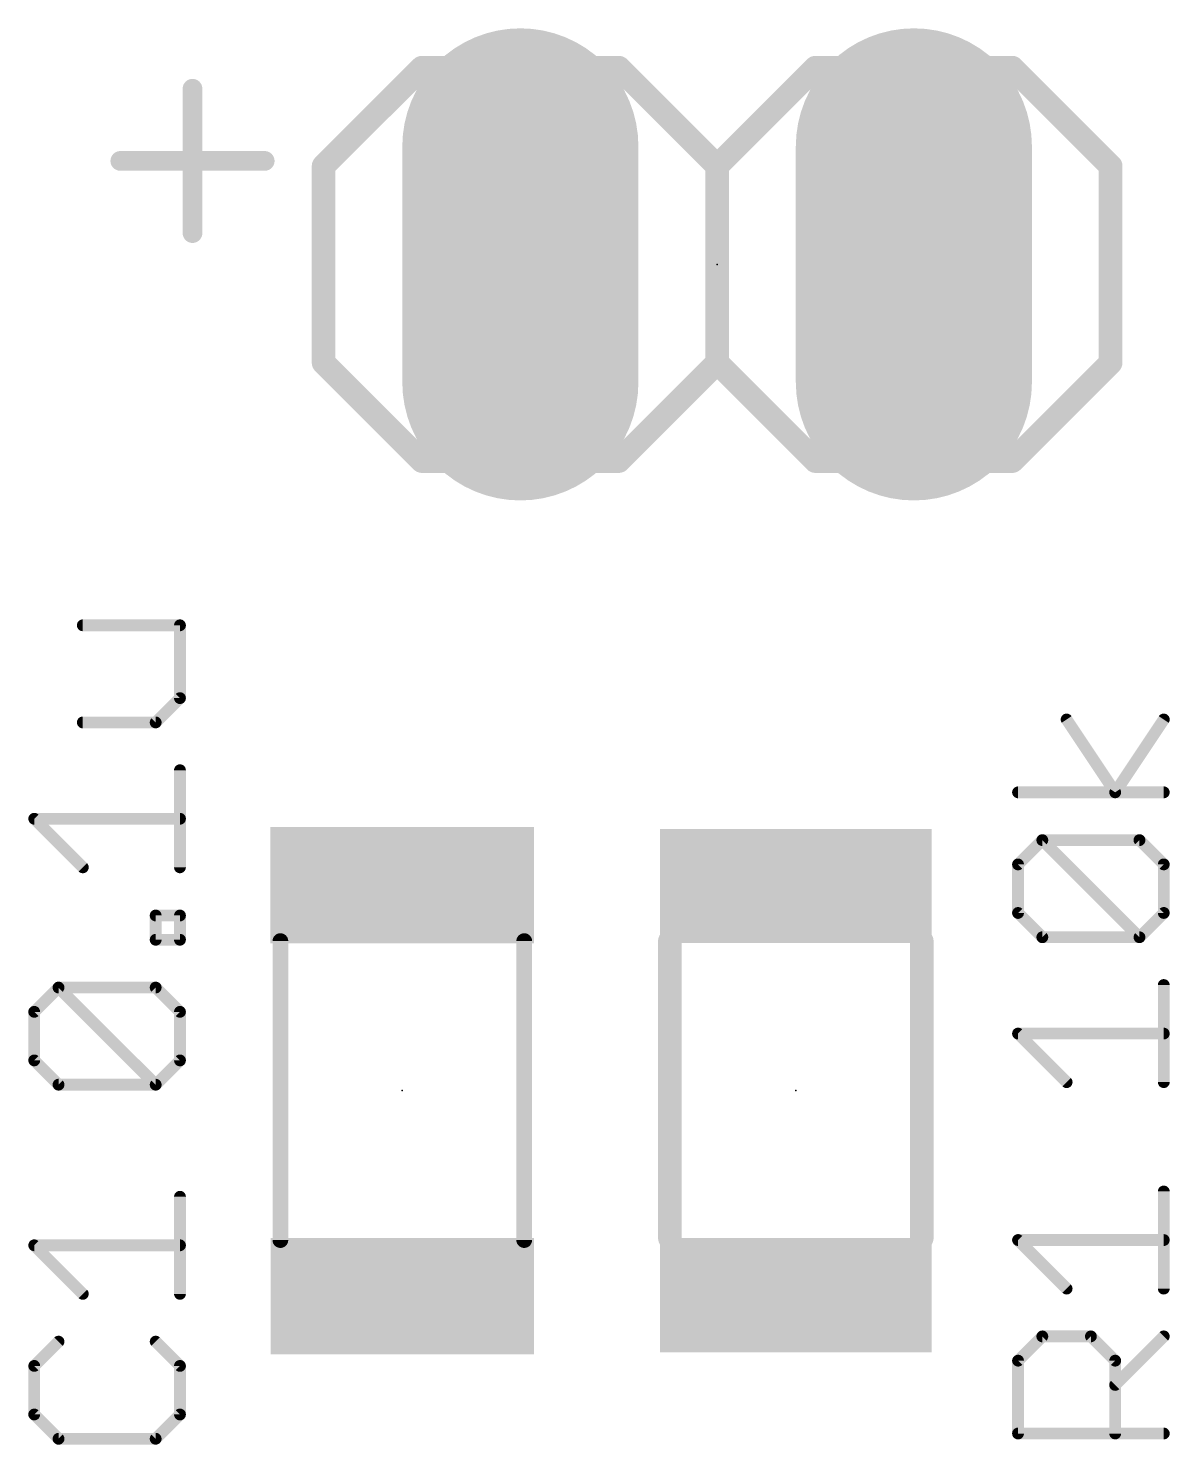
# Model space of a CAD drawing. Extents: x -0.25 to 3.05, y 0.15 to 2.67.
# Drawn here: x 1.775 to 2.065, y 1.16 to 1.52 of the extents above; entities that cross this region are included whole.
import ezdxf

# ---------------------------------------------------------------- set-up
doc = ezdxf.new("R2010")
doc.units = 0
for name, color, linetype in [('17', 82, 'CONTINUOUS'), ('21', 7, 'CONTINUOUS'), ('23', 7, 'CONTINUOUS'), ('25', 253, 'CONTINUOUS'), ('27', 253, 'CONTINUOUS'), ('51', 2, 'CONTINUOUS')]:
    doc.layers.add(name, color=color, linetype=linetype)

# ---------------------------------------------------------------- blocks, each defined once
blk = doc.blocks.new('RECT')
blk.add_solid([(-0.5, -0.5), (0.5, -0.5), (-0.5, 0.5), (0.5, 0.5)])
blk = doc.blocks.new('LONGP100')
at = {"const_width": 1}
blk.add_lwpolyline([(-0.5, 0), (0.5, 0)], dxfattribs=at)
at = {"const_width": 0.5}
for points in [[(-0.5, 0.25, 1), (-0.5, -0.25)], [(0.5, -0.25, 1), (0.5, 0.25)]]:
    blk.add_lwpolyline(points, format="xyb", dxfattribs=at)

msp = doc.modelspace()

# ---------------------------------------------------------------- linework, layer by layer
at = {"layer": '21', "const_width": 0.006}
for points in [[(1.875, 1.51), (1.85, 1.485)], [(1.875, 1.51), (1.925, 1.51)], [(1.925, 1.51), (1.95, 1.485)], [(1.95, 1.485), (1.975, 1.51)], [(1.975, 1.51), (2.025, 1.51)], [(2.025, 1.51), (2.05, 1.485)], [(1.85, 1.485), (1.85, 1.435)], [(1.95, 1.485), (1.95, 1.435)], [(2.05, 1.485), (2.05, 1.435)], [(1.85, 1.435), (1.875, 1.41)], [(1.95, 1.435), (1.925, 1.41)], [(1.975, 1.41), (1.95, 1.435)], [(2.05, 1.435), (2.025, 1.41)], [(1.925, 1.41), (1.875, 1.41)], [(2.025, 1.41), (1.975, 1.41)]]:
    msp.add_lwpolyline(points, dxfattribs=at)
at = {"layer": '21', "const_width": 0.003}
for points in [[(1.875, 1.5115, 1), (1.875, 1.5085)], [(1.876061, 1.508939, 1), (1.873939, 1.511061)], [(1.926061, 1.511061, 1), (1.923939, 1.508939)], [(1.925, 1.5085, 1), (1.925, 1.5115)], [(1.975, 1.5115, 1), (1.975, 1.5085)], [(1.976061, 1.508939, 1), (1.973939, 1.511061)], [(2.026061, 1.511061, 1), (2.023939, 1.508939)], [(2.025, 1.5085, 1), (2.025, 1.5115)], [(1.8515, 1.485, 1), (1.8485, 1.485)], [(1.848939, 1.486061, 1), (1.851061, 1.483939)], [(1.9515, 1.485, 1), (1.9485, 1.485)], [(1.948939, 1.486061, 1), (1.951061, 1.483939)], [(1.948939, 1.483939, 1), (1.951061, 1.486061)], [(2.0515, 1.485, 1), (2.0485, 1.485)], [(2.048939, 1.483939, 1), (2.051061, 1.486061)], [(1.851061, 1.436061, 1), (1.848939, 1.433939)], [(1.8485, 1.435, 1), (1.8515, 1.435)], [(1.951061, 1.436061, 1), (1.948939, 1.433939)], [(1.9485, 1.435, 1), (1.9515, 1.435)], [(1.951061, 1.433939, 1), (1.948939, 1.436061)], [(2.0485, 1.435, 1), (2.0515, 1.435)], [(2.051061, 1.433939, 1), (2.048939, 1.436061)], [(1.875, 1.4115, 1), (1.875, 1.4085)], [(1.873939, 1.408939, 1), (1.876061, 1.411061)], [(1.923939, 1.411061, 1), (1.926061, 1.408939)], [(1.925, 1.4085, 1), (1.925, 1.4115)], [(1.975, 1.4115, 1), (1.975, 1.4085)], [(1.973939, 1.408939, 1), (1.976061, 1.411061)], [(2.023939, 1.411061, 1), (2.026061, 1.408939)], [(2.025, 1.4085, 1), (2.025, 1.4115)]]:
    msp.add_lwpolyline(points, format="xyb", dxfattribs=at)
at = {"layer": '23'}
for p in [(1.95, 1.46), (1.87, 1.25), (1.97, 1.25)]:
    msp.add_point(p, dxfattribs=at)
at = {"layer": '25'}
for points, const_width in [([(1.816688, 1.504648), (1.816688, 1.46795)], 0.005), ([(1.798339, 1.486299), (1.835037, 1.486299)], 0.005), ([(1.8135, 1.198331), (1.8135, 1.223019)], 0.003), ([(2.0635, 1.199669), (2.0635, 1.224356)], 0.003), ([(2.038812, 1.199669), (2.026468, 1.212012)], 0.003), ([(2.026468, 1.212012), (2.0635, 1.212012)], 0.003), ([(1.788812, 1.198331), (1.776468, 1.210675)], 0.003), ([(1.776468, 1.210675), (1.8135, 1.210675)], 0.003), ([(2.026468, 1.181353), (2.03264, 1.187525)], 0.003), ([(2.03264, 1.187525), (2.044984, 1.187525)], 0.003), ([(2.044984, 1.187525), (2.051156, 1.181353)], 0.003), ([(2.051156, 1.175181), (2.0635, 1.187525)], 0.003), ([(1.78264, 1.186188), (1.776468, 1.180016)], 0.003), ([(1.8135, 1.180016), (1.807328, 1.186188)], 0.003), ([(1.776468, 1.180016), (1.776468, 1.167672)], 0.003), ([(1.8135, 1.167672), (1.8135, 1.180016)], 0.003), ([(2.026468, 1.162837), (2.026468, 1.181353)], 0.003), ([(2.051156, 1.181353), (2.051156, 1.162837)], 0.003), ([(1.776468, 1.167672), (1.78264, 1.1615)], 0.003), ([(1.807328, 1.1615), (1.8135, 1.167672)], 0.003), ([(1.78264, 1.1615), (1.807328, 1.1615)], 0.003), ([(2.0635, 1.162837), (2.026468, 1.162837)], 0.003)]:
    msp.add_lwpolyline(points, dxfattribs=dict(at, const_width=const_width))
for points, const_width in [([(1.817938, 1.504648, 1), (1.815438, 1.504648)], 0.0025), ([(1.798339, 1.487549, 1), (1.798339, 1.485049)], 0.0025), ([(1.835037, 1.485049, 1), (1.835037, 1.487549)], 0.0025), ([(1.815438, 1.46795, 1), (1.817938, 1.46795)], 0.0025), ([(1.81425, 1.223019, 1), (1.81275, 1.223019)], 0.0015), ([(2.06425, 1.224356, 1), (2.06275, 1.224356)], 0.0015), ([(2.026999, 1.212543, 1), (2.025938, 1.211482)], 0.0015), ([(2.026468, 1.212762, 1), (2.026468, 1.211262)], 0.0015), ([(2.0635, 1.211262, 1), (2.0635, 1.212762)], 0.0015), ([(1.776999, 1.211206, 1), (1.775938, 1.210145)], 0.0015), ([(1.776468, 1.211425, 1), (1.776468, 1.209925)], 0.0015), ([(1.8135, 1.209925, 1), (1.8135, 1.211425)], 0.0015), ([(1.788282, 1.197801, 1), (1.789343, 1.198862)], 0.0015), ([(1.81275, 1.198331, 1), (1.81425, 1.198331)], 0.0015), ([(2.038282, 1.199138, 1), (2.039343, 1.200199)], 0.0015), ([(2.06275, 1.199669, 1), (2.06425, 1.199669)], 0.0015), ([(2.03264, 1.188275, 1), (2.03264, 1.186775)], 0.0015), ([(2.033171, 1.186995, 1), (2.03211, 1.188055)], 0.0015), ([(2.045515, 1.188055, 1), (2.044454, 1.186995)], 0.0015), ([(2.044984, 1.186775, 1), (2.044984, 1.188275)], 0.0015), ([(2.06403, 1.186995, 1), (2.06297, 1.188055)], 0.0015), ([(1.783171, 1.185657, 1), (1.78211, 1.186718)], 0.0015), ([(1.807858, 1.186718, 1), (1.806798, 1.185657)], 0.0015), ([(1.777218, 1.180016, 1), (1.775718, 1.180016)], 0.0015), ([(1.775938, 1.180546, 1), (1.776999, 1.179485)], 0.0015), ([(1.81425, 1.180016, 1), (1.81275, 1.180016)], 0.0015), ([(1.81297, 1.179485, 1), (1.81403, 1.180546)], 0.0015), ([(2.027218, 1.181353, 1), (2.025718, 1.181353)], 0.0015), ([(2.025938, 1.181883, 1), (2.026999, 1.180823)], 0.0015), ([(2.051906, 1.181353, 1), (2.050406, 1.181353)], 0.0015), ([(2.050626, 1.180823, 1), (2.051686, 1.181883)], 0.0015), ([(2.050626, 1.175711, 1), (2.051686, 1.174651)], 0.0015), ([(1.775718, 1.167672, 1), (1.777218, 1.167672)], 0.0015), ([(1.776999, 1.168202, 1), (1.775938, 1.167142)], 0.0015), ([(1.81275, 1.167672, 1), (1.81425, 1.167672)], 0.0015), ([(1.81403, 1.167142, 1), (1.81297, 1.168202)], 0.0015), ([(1.78264, 1.16225, 1), (1.78264, 1.16075)], 0.0015), ([(1.807328, 1.16075, 1), (1.807328, 1.16225)], 0.0015), ([(2.026468, 1.163587, 1), (2.026468, 1.162087)], 0.0015), ([(2.025718, 1.162837, 1), (2.027218, 1.162837)], 0.0015), ([(2.050406, 1.162837, 1), (2.051906, 1.162837)], 0.0015), ([(2.0635, 1.162087, 1), (2.0635, 1.163587)], 0.0015), ([(1.78211, 1.16097, 1), (1.783171, 1.16203)], 0.0015), ([(1.806798, 1.16203, 1), (1.807858, 1.16097)], 0.0015)]:
    msp.add_lwpolyline(points, format="xyb", dxfattribs=dict(at, const_width=const_width))
at = {"layer": '27', "const_width": 0.003}
for points in [[(1.8135, 1.368266), (1.788812, 1.368266)], [(1.8135, 1.34975), (1.8135, 1.368266)], [(1.807328, 1.343579), (1.8135, 1.34975)], [(1.788812, 1.343579), (1.807328, 1.343579)], [(2.051156, 1.325807), (2.038812, 1.344323)], [(2.0635, 1.344323), (2.051156, 1.325807)], [(1.8135, 1.306747), (1.8135, 1.331435)], [(2.0635, 1.325807), (2.026468, 1.325807)], [(1.788812, 1.306747), (1.776468, 1.319091)], [(1.776468, 1.319091), (1.8135, 1.319091)], [(2.026468, 1.307491), (2.03264, 1.313663)], [(2.03264, 1.313663), (2.057328, 1.313663)], [(2.057328, 1.288976), (2.03264, 1.313663)], [(2.057328, 1.313663), (2.0635, 1.307491)], [(2.026468, 1.295148), (2.026468, 1.307491)], [(2.0635, 1.307491), (2.0635, 1.295148)], [(1.807328, 1.288331), (1.807328, 1.294503)], [(1.807328, 1.294503), (1.8135, 1.294503)], [(1.8135, 1.294503), (1.8135, 1.288331)], [(2.03264, 1.288976), (2.026468, 1.295148)], [(2.0635, 1.295148), (2.057328, 1.288976)], [(1.8135, 1.288331), (1.807328, 1.288331)], [(2.057328, 1.288976), (2.03264, 1.288976)], [(2.0635, 1.252144), (2.0635, 1.276832)], [(1.776468, 1.270016), (1.78264, 1.276188)], [(1.78264, 1.276188), (1.807328, 1.276188)], [(1.807328, 1.2515), (1.78264, 1.276188)], [(1.807328, 1.276188), (1.8135, 1.270016)], [(1.776468, 1.257672), (1.776468, 1.270016)], [(1.8135, 1.270016), (1.8135, 1.257672)], [(2.038812, 1.252144), (2.026468, 1.264488)], [(2.026468, 1.264488), (2.0635, 1.264488)], [(1.78264, 1.2515), (1.776468, 1.257672)], [(1.8135, 1.257672), (1.807328, 1.2515)], [(1.807328, 1.2515), (1.78264, 1.2515)]]:
    msp.add_lwpolyline(points, dxfattribs=at)
at = {"layer": '27', "const_width": 0.0015}
for points in [[(1.788812, 1.369016, 1), (1.788812, 1.367516)], [(1.81425, 1.368266, 1), (1.81275, 1.368266)], [(1.8135, 1.367516, 1), (1.8135, 1.369016)], [(1.81275, 1.34975, 1), (1.81425, 1.34975)], [(1.81403, 1.34922, 1), (1.81297, 1.350281)], [(1.788812, 1.344329, 1), (1.788812, 1.342829)], [(1.806798, 1.344109, 1), (1.807858, 1.343048)], [(1.807328, 1.342829, 1), (1.807328, 1.344329)], [(2.039436, 1.344739, 1), (2.038188, 1.343907)], [(2.064124, 1.343907, 1), (2.062876, 1.344739)], [(1.81425, 1.331435, 1), (1.81275, 1.331435)], [(2.026468, 1.326557, 1), (2.026468, 1.325057)], [(2.050532, 1.326223, 1), (2.05178, 1.325391)], [(2.050532, 1.325391, 1), (2.05178, 1.326223)], [(2.0635, 1.325057, 1), (2.0635, 1.326557)], [(1.776468, 1.319841, 1), (1.776468, 1.318341)], [(1.776999, 1.319621, 1), (1.775938, 1.318561)], [(1.8135, 1.318341, 1), (1.8135, 1.319841)], [(2.033171, 1.314194, 1), (2.03211, 1.313133)], [(2.03264, 1.314413, 1), (2.03264, 1.312913)], [(2.033171, 1.313133, 1), (2.03211, 1.314194)], [(2.057858, 1.314194, 1), (2.056798, 1.313133)], [(2.057328, 1.312913, 1), (2.057328, 1.314413)], [(1.788282, 1.306217, 1), (1.789343, 1.307278)], [(1.81275, 1.306747, 1), (1.81425, 1.306747)], [(2.027218, 1.307491, 1), (2.025718, 1.307491)], [(2.025938, 1.308022, 1), (2.026999, 1.306961)], [(2.06425, 1.307491, 1), (2.06275, 1.307491)], [(2.06297, 1.306961, 1), (2.06403, 1.308022)], [(1.808078, 1.294503, 1), (1.806578, 1.294503)], [(1.807328, 1.295253, 1), (1.807328, 1.293753)], [(1.81425, 1.294503, 1), (1.81275, 1.294503)], [(1.8135, 1.293753, 1), (1.8135, 1.295253)], [(2.026999, 1.295678, 1), (2.025938, 1.294617)], [(2.06403, 1.294617, 1), (2.06297, 1.295678)], [(2.025718, 1.295148, 1), (2.027218, 1.295148)], [(2.06275, 1.295148, 1), (2.06425, 1.295148)], [(1.807328, 1.289081, 1), (1.807328, 1.287581)], [(1.806578, 1.288331, 1), (1.808078, 1.288331)], [(1.81275, 1.288331, 1), (1.81425, 1.288331)], [(1.8135, 1.287581, 1), (1.8135, 1.289081)], [(2.03264, 1.289726, 1), (2.03264, 1.288226)], [(2.03211, 1.288445, 1), (2.033171, 1.289506)], [(2.056798, 1.289506, 1), (2.057858, 1.288445)], [(2.056798, 1.288445, 1), (2.057858, 1.289506)], [(2.057328, 1.288226, 1), (2.057328, 1.289726)], [(2.06425, 1.276832, 1), (2.06275, 1.276832)], [(1.78264, 1.276938, 1), (1.78264, 1.275438)], [(1.783171, 1.276718, 1), (1.78211, 1.275657)], [(1.783171, 1.275657, 1), (1.78211, 1.276718)], [(1.807858, 1.276718, 1), (1.806798, 1.275657)], [(1.807328, 1.275438, 1), (1.807328, 1.276938)], [(1.777218, 1.270016, 1), (1.775718, 1.270016)], [(1.775938, 1.270546, 1), (1.776999, 1.269485)], [(1.81425, 1.270016, 1), (1.81275, 1.270016)], [(1.81297, 1.269485, 1), (1.81403, 1.270546)], [(2.026468, 1.265238, 1), (2.026468, 1.263738)], [(2.026999, 1.265018, 1), (2.025938, 1.263958)], [(2.0635, 1.263738, 1), (2.0635, 1.265238)], [(1.775718, 1.257672, 1), (1.777218, 1.257672)], [(1.776999, 1.258202, 1), (1.775938, 1.257142)], [(1.81275, 1.257672, 1), (1.81425, 1.257672)], [(1.81403, 1.257142, 1), (1.81297, 1.258202)], [(1.78264, 1.25225, 1), (1.78264, 1.25075)], [(1.807328, 1.25075, 1), (1.807328, 1.25225)], [(2.038282, 1.251614, 1), (2.039343, 1.252675)], [(2.06275, 1.252144, 1), (2.06425, 1.252144)], [(1.78211, 1.25097, 1), (1.783171, 1.25203)], [(1.806798, 1.25203, 1), (1.807858, 1.25097)], [(1.806798, 1.25097, 1), (1.807858, 1.25203)]]:
    msp.add_lwpolyline(points, format="xyb", dxfattribs=at)
at = {"layer": '51'}
for points, const_width in [([(1.839016, 1.212008), (1.839016, 1.287992)], 0.004), ([(1.900984, 1.212008), (1.900984, 1.287992)], 0.004), ([(1.938, 1.2125), (1.938, 1.288)], 0.006), ([(2.002, 1.2125), (2.002, 1.288)], 0.006)]:
    msp.add_lwpolyline(points, dxfattribs=dict(at, const_width=const_width))
for points, const_width in [([(1.840016, 1.287992, 1), (1.838016, 1.287992)], 0.002), ([(1.901984, 1.287992, 1), (1.899984, 1.287992)], 0.002), ([(1.9395, 1.288, 1), (1.9365, 1.288)], 0.003), ([(2.0035, 1.288, 1), (2.0005, 1.288)], 0.003), ([(1.9365, 1.2125, 1), (1.9395, 1.2125)], 0.003), ([(2.0005, 1.2125, 1), (2.0035, 1.2125)], 0.003), ([(1.838016, 1.212008, 1), (1.840016, 1.212008)], 0.002), ([(1.899984, 1.212008, 1), (1.901984, 1.212008)], 0.002)]:
    msp.add_lwpolyline(points, format="xyb", dxfattribs=dict(at, const_width=const_width))

# ---------------------------------------------------------------- block references
at = {"layer": '17', "xscale": 0.06, "yscale": 0.06, "rotation": 90}
for p in [(1.9, 1.46), (1.9, 1.46), (2, 1.46), (2, 1.46)]:
    msp.add_blockref('LONGP100', p, dxfattribs=at)
at = {"layer": '51', "xscale": 0.02, "yscale": 0.02}
for p in [(1.9, 1.46), (2, 1.46)]:
    msp.add_blockref('RECT', p, dxfattribs=at)
at = {"layer": '51'}
for p, xscale, yscale, rotation in [((1.869965, 1.302234), 0.029531, 0.066929, 90), ((1.97, 1.302), 0.029, 0.069, 270), ((1.870035, 1.197766), 0.029531, 0.066929, 90), ((1.97, 1.198), 0.029, 0.069, 270)]:
    msp.add_blockref('RECT', p, dxfattribs=dict(at, xscale=xscale, yscale=yscale, rotation=rotation))

doc.saveas('drawing.dxf')
